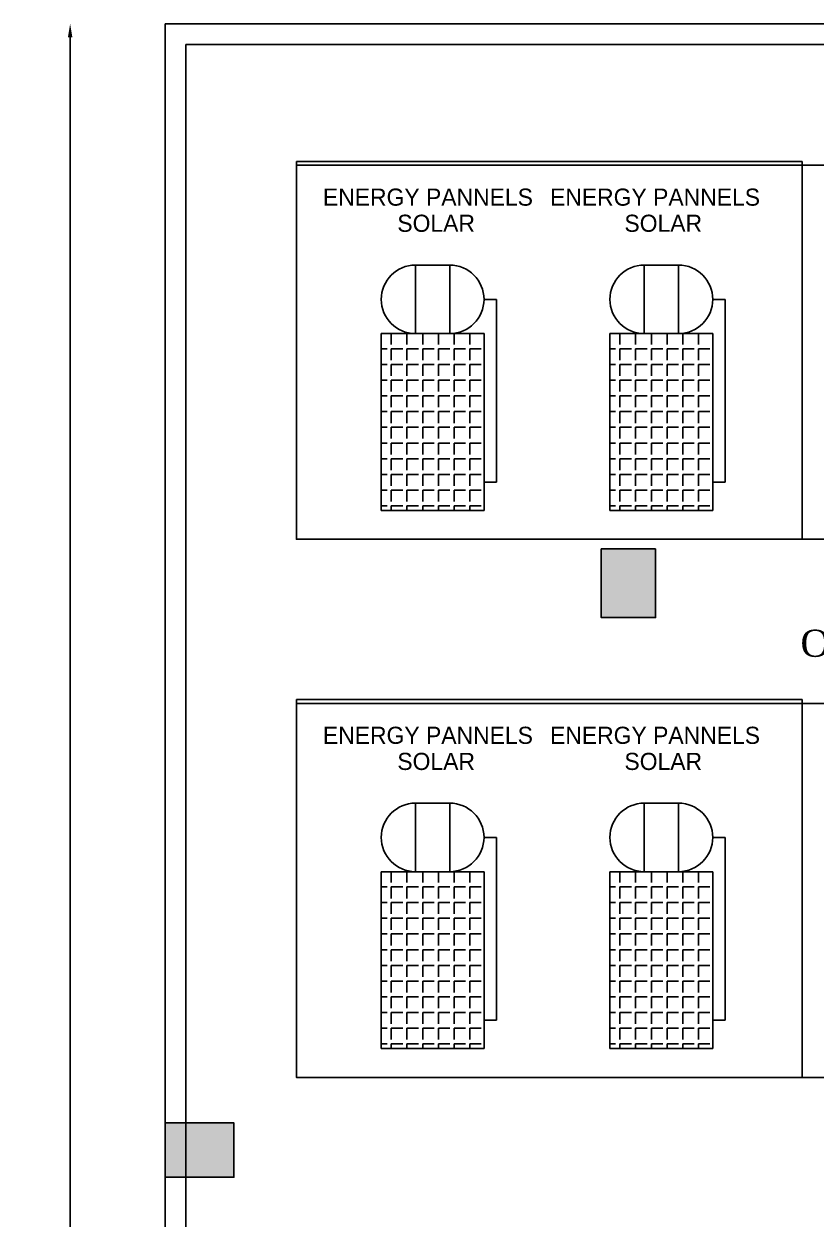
# Model space of a CAD drawing. Header units: metres. Extents: x 395 to 664, y 68 to 153.
# Drawn here: x 519.8 to 528.56, y 106.74 to 119.96 of the extents above; entities that cross this region are included whole.
import ezdxf

# ---------------------------------------------------------------- set-up
doc = ezdxf.new("R2010")
doc.units = ezdxf.units.M
doc.header["$LTSCALE"] = 25
doc.header["$MEASUREMENT"] = 0
doc.header["$PDMODE"] = 34
doc.layers.get('Defpoints').update_dxf_attribs({"color": 222})
doc.layers.add('BLK_1_FLR_3_ROOF_AREA', color=54, linetype='Continuous')
doc.layers.add('SOLAR_PANEL', color=3, linetype='Continuous')
doc.styles.get("Standard").update_dxf_attribs({"font": 'times.ttf'})
doc.styles.add('THIN', font='GOTHIC.TTF')
doc.dimstyles.get("Standard").update_dxf_attribs({"dimtxt": 0.3, "dimasz": 0.15, "dimexe": 0.18, "dimexo": 0.0625, "dimgap": 0.09, "dimtad": 0, "dimtih": 1, "dimtoh": 1, "dimzin": 0, "dimdsep": 46, "dimtxsty": 'Standard', "dimcen": 0.09, "dimse1": 1, "dimse2": 1, "dimadec": 0, "dimazin": 0, "dimtfac": 1, "dimtofl": 0, "dimtmove": 0, "dimatfit": 3, "dimfxl": 0, "dimtolj": 1, "dimtzin": 0, "dimarcsym": 0})

# ---------------------------------------------------------------- blocks, each defined once
blk = doc.blocks.new('*D68')
at = {"color": 0, "lineweight": -2, "ltscale": 0.5}
for p, q in [((520.308, 119.811), (520.308, 105.627)), ((520.308, 90.956), (520.308, 105.141))]:
    blk.add_line(p, q, dxfattribs=at)
for points in [[(520.283, 119.811), (520.333, 119.811), (520.308, 119.961)], [(520.283, 90.956), (520.333, 90.956), (520.308, 90.806)]]:
    blk.add_solid(points, dxfattribs=at)
at = {"layer": 'Defpoints', "color": 0, "lineweight": -2, "ltscale": 0.5}
for p in [(521.359, 119.961), (520.308, 90.806), (521.359, 90.806)]:
    blk.add_point(p, dxfattribs=at)
at = {"color": 0, "ltscale": 0.5, "insert": (520.308, 105.384), "char_height": 0.3, "attachment_point": 5}
blk.add_mtext('\\A1;29.15', dxfattribs=at)

msp = doc.modelspace()

# ---------------------------------------------------------------- hatches: boundary and pattern name
at = {"ltscale": 0.5}
h = msp.add_hatch(color=0, dxfattribs=at)
h.dxf.hatch_style = 1
h.paths.add_polyline_path([(526.183, 114.154), (526.183, 113.394), (526.783, 113.394), (526.783, 114.154)])
h = msp.add_hatch(color=0, dxfattribs=at)
h.dxf.hatch_style = 1
h.paths.add_polyline_path([(521.359, 107.203), (522.119, 107.203), (522.119, 107.803), (521.359, 107.803)])

# ---------------------------------------------------------------- linework, layer by layer
at = {"color": 0, "ltscale": 4}
for p, q in [((539.074, 119.732), (521.589, 119.732)), ((521.589, 119.732), (521.589, 101.466))]:
    msp.add_line(p, q, dxfattribs=at)
at = {"color": 0}
for p, q in [((524.128, 117.293), (524.507, 117.293)), ((524.128, 116.535), (524.128, 117.293)), ((524.507, 116.535), (524.507, 117.293)), ((526.658, 117.293), (527.037, 117.293)), ((526.658, 116.535), (526.658, 117.293)), ((527.037, 116.535), (527.037, 117.293)), ((525.024, 116.914), (524.886, 116.914)), ((525.024, 114.892), (525.024, 116.914)), ((527.554, 116.914), (527.416, 116.914)), ((527.554, 114.892), (527.554, 116.914)), ((524.886, 116.535), (523.75, 116.535)), ((523.75, 114.579), (523.75, 116.535)), ((524.886, 114.579), (524.886, 116.535)), ((527.416, 116.535), (526.279, 116.535)), ((526.279, 114.579), (526.279, 116.535)), ((527.416, 114.579), (527.416, 116.535)), ((524.886, 114.892), (525.024, 114.892)), ((527.416, 114.892), (527.554, 114.892)), ((523.75, 114.579), (524.886, 114.579)), ((526.279, 114.579), (527.416, 114.579)), ((524.128, 111.341), (524.507, 111.341)), ((524.128, 110.583), (524.128, 111.341)), ((524.507, 110.583), (524.507, 111.341)), ((526.658, 111.341), (527.037, 111.341)), ((526.658, 110.583), (526.658, 111.341)), ((527.037, 110.583), (527.037, 111.341)), ((525.024, 110.962), (524.886, 110.962)), ((525.024, 108.939), (525.024, 110.962)), ((527.554, 110.962), (527.416, 110.962)), ((527.554, 108.939), (527.554, 110.962)), ((524.886, 110.583), (523.75, 110.583)), ((523.75, 108.626), (523.75, 110.583)), ((524.886, 108.626), (524.886, 110.583)), ((527.416, 110.583), (526.279, 110.583)), ((526.279, 108.626), (526.279, 110.583)), ((527.416, 108.626), (527.416, 110.583)), ((524.886, 108.939), (525.024, 108.939)), ((527.416, 108.939), (527.554, 108.939)), ((523.75, 108.626), (524.886, 108.626)), ((526.279, 108.626), (527.416, 108.626))]:
    msp.add_line(p, q, dxfattribs=at)
at = {"color": 0, "linetype": 'Continuous'}
for p, q in [((523.86, 116.535), (523.86, 116.415)), ((524.034, 116.535), (524.034, 116.415)), ((524.208, 116.535), (524.208, 116.415)), ((524.381, 116.535), (524.381, 116.415)), ((524.555, 116.535), (524.555, 116.415)), ((524.729, 116.535), (524.729, 116.415)), ((526.39, 116.535), (526.39, 116.415)), ((526.563, 116.535), (526.563, 116.415)), ((526.737, 116.535), (526.737, 116.415)), ((526.911, 116.535), (526.911, 116.415)), ((527.084, 116.535), (527.084, 116.415)), ((527.258, 116.535), (527.258, 116.415)), ((523.75, 116.367), (523.813, 116.367)), ((523.86, 116.367), (523.86, 116.241)), ((523.86, 116.367), (523.987, 116.367)), ((524.034, 116.367), (524.034, 116.241)), ((524.034, 116.367), (524.16, 116.367)), ((524.208, 116.367), (524.208, 116.241)), ((524.208, 116.367), (524.334, 116.367)), ((524.381, 116.367), (524.381, 116.241)), ((524.381, 116.367), (524.508, 116.367)), ((524.555, 116.367), (524.555, 116.241)), ((524.555, 116.367), (524.681, 116.367)), ((524.729, 116.367), (524.729, 116.241)), ((524.729, 116.367), (524.855, 116.367)), ((526.279, 116.367), (526.342, 116.367)), ((526.39, 116.367), (526.39, 116.241)), ((526.39, 116.367), (526.516, 116.367)), ((526.563, 116.367), (526.563, 116.241)), ((526.563, 116.367), (526.69, 116.367)), ((526.737, 116.367), (526.737, 116.241)), ((526.737, 116.367), (526.863, 116.367)), ((526.911, 116.367), (526.911, 116.241)), ((526.911, 116.367), (527.037, 116.367)), ((527.084, 116.367), (527.084, 116.241)), ((527.084, 116.367), (527.211, 116.367)), ((527.258, 116.367), (527.258, 116.241)), ((527.258, 116.367), (527.384, 116.367)), ((523.75, 116.194), (523.813, 116.194)), ((523.86, 116.194), (523.86, 116.067)), ((523.86, 116.194), (523.987, 116.194)), ((524.034, 116.194), (524.034, 116.067)), ((524.034, 116.194), (524.16, 116.194)), ((524.208, 116.194), (524.208, 116.067)), ((524.208, 116.194), (524.334, 116.194)), ((524.381, 116.194), (524.381, 116.067)), ((524.381, 116.194), (524.508, 116.194)), ((524.555, 116.194), (524.555, 116.067)), ((524.555, 116.194), (524.681, 116.194)), ((524.729, 116.194), (524.729, 116.067)), ((524.729, 116.194), (524.855, 116.194)), ((526.279, 116.194), (526.342, 116.194)), ((526.39, 116.194), (526.39, 116.067)), ((526.39, 116.194), (526.516, 116.194)), ((526.563, 116.194), (526.563, 116.067)), ((526.563, 116.194), (526.69, 116.194)), ((526.737, 116.194), (526.737, 116.067)), ((526.737, 116.194), (526.863, 116.194)), ((526.911, 116.194), (526.911, 116.067)), ((526.911, 116.194), (527.037, 116.194)), ((527.084, 116.194), (527.084, 116.067)), ((527.084, 116.194), (527.211, 116.194)), ((527.258, 116.194), (527.258, 116.067)), ((527.258, 116.194), (527.384, 116.194)), ((523.75, 116.02), (523.813, 116.02)), ((523.86, 116.02), (523.86, 115.894)), ((523.86, 116.02), (523.987, 116.02)), ((524.034, 116.02), (524.034, 115.894)), ((524.034, 116.02), (524.16, 116.02)), ((524.208, 116.02), (524.208, 115.894)), ((524.208, 116.02), (524.334, 116.02)), ((524.381, 116.02), (524.381, 115.894)), ((524.381, 116.02), (524.508, 116.02)), ((524.555, 116.02), (524.555, 115.894)), ((524.555, 116.02), (524.681, 116.02)), ((524.729, 116.02), (524.729, 115.894)), ((524.729, 116.02), (524.855, 116.02)), ((526.279, 116.02), (526.342, 116.02)), ((526.39, 116.02), (526.39, 115.894)), ((526.39, 116.02), (526.516, 116.02)), ((526.563, 116.02), (526.563, 115.894)), ((526.563, 116.02), (526.69, 116.02)), ((526.737, 116.02), (526.737, 115.894)), ((526.737, 116.02), (526.863, 116.02)), ((526.911, 116.02), (526.911, 115.894)), ((526.911, 116.02), (527.037, 116.02)), ((527.084, 116.02), (527.084, 115.894)), ((527.084, 116.02), (527.211, 116.02)), ((527.258, 116.02), (527.258, 115.894)), ((527.258, 116.02), (527.384, 116.02)), ((523.75, 115.846), (523.813, 115.846)), ((523.86, 115.846), (523.86, 115.72)), ((523.86, 115.846), (523.987, 115.846)), ((524.034, 115.846), (524.034, 115.72)), ((524.034, 115.846), (524.16, 115.846)), ((524.208, 115.846), (524.208, 115.72)), ((524.208, 115.846), (524.334, 115.846)), ((524.381, 115.846), (524.381, 115.72)), ((524.381, 115.846), (524.508, 115.846)), ((524.555, 115.846), (524.555, 115.72)), ((524.555, 115.846), (524.681, 115.846)), ((524.729, 115.846), (524.729, 115.72)), ((524.729, 115.846), (524.855, 115.846)), ((526.279, 115.846), (526.342, 115.846)), ((526.39, 115.846), (526.39, 115.72)), ((526.39, 115.846), (526.516, 115.846)), ((526.563, 115.846), (526.563, 115.72)), ((526.563, 115.846), (526.69, 115.846)), ((526.737, 115.846), (526.737, 115.72)), ((526.737, 115.846), (526.863, 115.846)), ((526.911, 115.846), (526.911, 115.72)), ((526.911, 115.846), (527.037, 115.846)), ((527.084, 115.846), (527.084, 115.72)), ((527.084, 115.846), (527.211, 115.846)), ((527.258, 115.846), (527.258, 115.72)), ((527.258, 115.846), (527.384, 115.846)), ((523.75, 115.673), (523.813, 115.673)), ((523.86, 115.673), (523.86, 115.546)), ((523.86, 115.673), (523.987, 115.673)), ((524.034, 115.673), (524.034, 115.546)), ((524.034, 115.673), (524.16, 115.673)), ((524.208, 115.673), (524.208, 115.546)), ((524.208, 115.673), (524.334, 115.673)), ((524.381, 115.673), (524.381, 115.546)), ((524.381, 115.673), (524.508, 115.673)), ((524.555, 115.673), (524.555, 115.546)), ((524.555, 115.673), (524.681, 115.673)), ((524.729, 115.673), (524.729, 115.546)), ((524.729, 115.673), (524.855, 115.673)), ((526.279, 115.673), (526.342, 115.673)), ((526.39, 115.673), (526.39, 115.546)), ((526.39, 115.673), (526.516, 115.673)), ((526.563, 115.673), (526.563, 115.546)), ((526.563, 115.673), (526.69, 115.673)), ((526.737, 115.673), (526.737, 115.546)), ((526.737, 115.673), (526.863, 115.673)), ((526.911, 115.673), (526.911, 115.546)), ((526.911, 115.673), (527.037, 115.673)), ((527.084, 115.673), (527.084, 115.546)), ((527.084, 115.673), (527.211, 115.673)), ((527.258, 115.673), (527.258, 115.546)), ((527.258, 115.673), (527.384, 115.673)), ((523.75, 115.499), (523.813, 115.499)), ((523.86, 115.499), (523.86, 115.373)), ((523.86, 115.499), (523.987, 115.499)), ((524.034, 115.499), (524.034, 115.373)), ((524.034, 115.499), (524.16, 115.499)), ((524.208, 115.499), (524.208, 115.373)), ((524.208, 115.499), (524.334, 115.499)), ((524.381, 115.499), (524.381, 115.373)), ((524.381, 115.499), (524.508, 115.499)), ((524.555, 115.499), (524.555, 115.373)), ((524.555, 115.499), (524.681, 115.499)), ((524.729, 115.499), (524.729, 115.373)), ((524.729, 115.499), (524.855, 115.499)), ((526.279, 115.499), (526.342, 115.499)), ((526.39, 115.499), (526.39, 115.373)), ((526.39, 115.499), (526.516, 115.499)), ((526.563, 115.499), (526.563, 115.373)), ((526.563, 115.499), (526.69, 115.499)), ((526.737, 115.499), (526.737, 115.373)), ((526.737, 115.499), (526.863, 115.499)), ((526.911, 115.499), (526.911, 115.373)), ((526.911, 115.499), (527.037, 115.499)), ((527.084, 115.499), (527.084, 115.373)), ((527.084, 115.499), (527.211, 115.499)), ((527.258, 115.499), (527.258, 115.373)), ((527.258, 115.499), (527.384, 115.499)), ((523.75, 115.325), (523.813, 115.325)), ((523.86, 115.325), (523.86, 115.199)), ((523.86, 115.325), (523.987, 115.325)), ((524.034, 115.325), (524.034, 115.199)), ((524.034, 115.325), (524.16, 115.325)), ((524.208, 115.325), (524.208, 115.199)), ((524.208, 115.325), (524.334, 115.325)), ((524.381, 115.325), (524.381, 115.199)), ((524.381, 115.325), (524.508, 115.325)), ((524.555, 115.325), (524.555, 115.199)), ((524.555, 115.325), (524.681, 115.325)), ((524.729, 115.325), (524.729, 115.199)), ((524.729, 115.325), (524.855, 115.325)), ((526.279, 115.325), (526.342, 115.325)), ((526.39, 115.325), (526.39, 115.199)), ((526.39, 115.325), (526.516, 115.325)), ((526.563, 115.325), (526.563, 115.199)), ((526.563, 115.325), (526.69, 115.325)), ((526.737, 115.325), (526.737, 115.199)), ((526.737, 115.325), (526.863, 115.325)), ((526.911, 115.325), (526.911, 115.199)), ((526.911, 115.325), (527.037, 115.325)), ((527.084, 115.325), (527.084, 115.199)), ((527.084, 115.325), (527.211, 115.325)), ((527.258, 115.325), (527.258, 115.199)), ((527.258, 115.325), (527.384, 115.325)), ((523.75, 115.151), (523.813, 115.151)), ((523.86, 115.151), (523.86, 115.025)), ((523.86, 115.151), (523.987, 115.151)), ((524.034, 115.151), (524.034, 115.025)), ((524.034, 115.151), (524.16, 115.151)), ((524.208, 115.151), (524.208, 115.025)), ((524.208, 115.151), (524.334, 115.151)), ((524.381, 115.151), (524.381, 115.025)), ((524.381, 115.151), (524.508, 115.151)), ((524.555, 115.151), (524.555, 115.025)), ((524.555, 115.151), (524.681, 115.151)), ((524.729, 115.151), (524.729, 115.025)), ((524.729, 115.151), (524.855, 115.151)), ((526.279, 115.151), (526.342, 115.151)), ((526.39, 115.151), (526.39, 115.025)), ((526.39, 115.151), (526.516, 115.151)), ((526.563, 115.151), (526.563, 115.025)), ((526.563, 115.151), (526.69, 115.151)), ((526.737, 115.151), (526.737, 115.025)), ((526.737, 115.151), (526.863, 115.151)), ((526.911, 115.151), (526.911, 115.025)), ((526.911, 115.151), (527.037, 115.151)), ((527.084, 115.151), (527.084, 115.025)), ((527.084, 115.151), (527.211, 115.151)), ((527.258, 115.151), (527.258, 115.025)), ((527.258, 115.151), (527.384, 115.151)), ((523.75, 114.978), (523.813, 114.978)), ((523.86, 114.978), (523.86, 114.852)), ((523.86, 114.978), (523.987, 114.978)), ((524.034, 114.978), (524.034, 114.852)), ((524.034, 114.978), (524.16, 114.978)), ((524.208, 114.978), (524.208, 114.852)), ((524.208, 114.978), (524.334, 114.978)), ((524.381, 114.978), (524.381, 114.852)), ((524.381, 114.978), (524.508, 114.978)), ((524.555, 114.978), (524.555, 114.852)), ((524.555, 114.978), (524.681, 114.978)), ((524.729, 114.978), (524.729, 114.852)), ((524.729, 114.978), (524.855, 114.978)), ((526.279, 114.978), (526.342, 114.978)), ((526.39, 114.978), (526.39, 114.852)), ((526.39, 114.978), (526.516, 114.978)), ((526.563, 114.978), (526.563, 114.852)), ((526.563, 114.978), (526.69, 114.978)), ((526.737, 114.978), (526.737, 114.852)), ((526.737, 114.978), (526.863, 114.978)), ((526.911, 114.978), (526.911, 114.852)), ((526.911, 114.978), (527.037, 114.978)), ((527.084, 114.978), (527.084, 114.852)), ((527.084, 114.978), (527.211, 114.978)), ((527.258, 114.978), (527.258, 114.852)), ((527.258, 114.978), (527.384, 114.978)), ((523.75, 114.804), (523.813, 114.804)), ((523.86, 114.804), (523.86, 114.678)), ((523.86, 114.804), (523.987, 114.804)), ((524.034, 114.804), (524.034, 114.678)), ((524.034, 114.804), (524.16, 114.804)), ((524.208, 114.804), (524.208, 114.678)), ((524.208, 114.804), (524.334, 114.804)), ((524.381, 114.804), (524.381, 114.678)), ((524.381, 114.804), (524.508, 114.804)), ((524.555, 114.804), (524.555, 114.678)), ((524.555, 114.804), (524.681, 114.804)), ((524.729, 114.804), (524.729, 114.678)), ((524.729, 114.804), (524.855, 114.804)), ((526.279, 114.804), (526.342, 114.804)), ((526.39, 114.804), (526.39, 114.678)), ((526.39, 114.804), (526.516, 114.804)), ((526.563, 114.804), (526.563, 114.678)), ((526.563, 114.804), (526.69, 114.804)), ((526.737, 114.804), (526.737, 114.678)), ((526.737, 114.804), (526.863, 114.804)), ((526.911, 114.804), (526.911, 114.678)), ((526.911, 114.804), (527.037, 114.804)), ((527.084, 114.804), (527.084, 114.678)), ((527.084, 114.804), (527.211, 114.804)), ((527.258, 114.804), (527.258, 114.678)), ((527.258, 114.804), (527.384, 114.804)), ((523.75, 114.63), (523.813, 114.63)), ((523.86, 114.63), (523.86, 114.579)), ((523.86, 114.63), (523.987, 114.63)), ((524.034, 114.63), (524.034, 114.579)), ((524.034, 114.63), (524.16, 114.63)), ((524.208, 114.63), (524.208, 114.579)), ((524.208, 114.63), (524.334, 114.63)), ((524.381, 114.63), (524.381, 114.579)), ((524.381, 114.63), (524.508, 114.63)), ((524.555, 114.63), (524.555, 114.579)), ((524.555, 114.63), (524.681, 114.63)), ((524.729, 114.63), (524.729, 114.579)), ((524.729, 114.63), (524.855, 114.63)), ((526.279, 114.63), (526.342, 114.63)), ((526.39, 114.63), (526.39, 114.579)), ((526.39, 114.63), (526.516, 114.63)), ((526.563, 114.63), (526.563, 114.579)), ((526.563, 114.63), (526.69, 114.63)), ((526.737, 114.63), (526.737, 114.579)), ((526.737, 114.63), (526.863, 114.63)), ((526.911, 114.63), (526.911, 114.579)), ((526.911, 114.63), (527.037, 114.63)), ((527.084, 114.63), (527.084, 114.579)), ((527.084, 114.63), (527.211, 114.63)), ((527.258, 114.63), (527.258, 114.579)), ((527.258, 114.63), (527.384, 114.63)), ((523.86, 110.583), (523.86, 110.462)), ((524.034, 110.583), (524.034, 110.462)), ((524.208, 110.583), (524.208, 110.462)), ((524.381, 110.583), (524.381, 110.462)), ((524.555, 110.583), (524.555, 110.462)), ((524.729, 110.583), (524.729, 110.462)), ((526.39, 110.583), (526.39, 110.462)), ((526.563, 110.583), (526.563, 110.462)), ((526.737, 110.583), (526.737, 110.462)), ((526.911, 110.583), (526.911, 110.462)), ((527.084, 110.583), (527.084, 110.462)), ((527.258, 110.583), (527.258, 110.462)), ((523.75, 110.415), (523.813, 110.415)), ((523.86, 110.415), (523.86, 110.288)), ((523.86, 110.415), (523.987, 110.415)), ((524.034, 110.415), (524.034, 110.288)), ((524.034, 110.415), (524.16, 110.415)), ((524.208, 110.415), (524.208, 110.288)), ((524.208, 110.415), (524.334, 110.415)), ((524.381, 110.415), (524.381, 110.288)), ((524.381, 110.415), (524.508, 110.415)), ((524.555, 110.415), (524.555, 110.288)), ((524.555, 110.415), (524.681, 110.415)), ((524.729, 110.415), (524.729, 110.288)), ((524.729, 110.415), (524.855, 110.415)), ((526.279, 110.415), (526.342, 110.415)), ((526.39, 110.415), (526.39, 110.288)), ((526.39, 110.415), (526.516, 110.415)), ((526.563, 110.415), (526.563, 110.288)), ((526.563, 110.415), (526.69, 110.415)), ((526.737, 110.415), (526.737, 110.288)), ((526.737, 110.415), (526.863, 110.415)), ((526.911, 110.415), (526.911, 110.288)), ((526.911, 110.415), (527.037, 110.415)), ((527.084, 110.415), (527.084, 110.288)), ((527.084, 110.415), (527.211, 110.415)), ((527.258, 110.415), (527.258, 110.288)), ((527.258, 110.415), (527.384, 110.415)), ((523.75, 110.241), (523.813, 110.241)), ((523.86, 110.241), (523.86, 110.115)), ((523.86, 110.241), (523.987, 110.241)), ((524.034, 110.241), (524.034, 110.115)), ((524.034, 110.241), (524.16, 110.241)), ((524.208, 110.241), (524.208, 110.115)), ((524.208, 110.241), (524.334, 110.241)), ((524.381, 110.241), (524.381, 110.115)), ((524.381, 110.241), (524.508, 110.241)), ((524.555, 110.241), (524.555, 110.115)), ((524.555, 110.241), (524.681, 110.241)), ((524.729, 110.241), (524.729, 110.115)), ((524.729, 110.241), (524.855, 110.241)), ((526.279, 110.241), (526.342, 110.241)), ((526.39, 110.241), (526.39, 110.115)), ((526.39, 110.241), (526.516, 110.241)), ((526.563, 110.241), (526.563, 110.115)), ((526.563, 110.241), (526.69, 110.241)), ((526.737, 110.241), (526.737, 110.115)), ((526.737, 110.241), (526.863, 110.241)), ((526.911, 110.241), (526.911, 110.115)), ((526.911, 110.241), (527.037, 110.241)), ((527.084, 110.241), (527.084, 110.115)), ((527.084, 110.241), (527.211, 110.241)), ((527.258, 110.241), (527.258, 110.115)), ((527.258, 110.241), (527.384, 110.241)), ((523.75, 110.067), (523.813, 110.067)), ((523.86, 110.067), (523.86, 109.941)), ((523.86, 110.067), (523.987, 110.067)), ((524.034, 110.067), (524.034, 109.941)), ((524.034, 110.067), (524.16, 110.067)), ((524.208, 110.067), (524.208, 109.941)), ((524.208, 110.067), (524.334, 110.067)), ((524.381, 110.067), (524.381, 109.941)), ((524.381, 110.067), (524.508, 110.067)), ((524.555, 110.067), (524.555, 109.941)), ((524.555, 110.067), (524.681, 110.067)), ((524.729, 110.067), (524.729, 109.941)), ((524.729, 110.067), (524.855, 110.067)), ((526.279, 110.067), (526.342, 110.067)), ((526.39, 110.067), (526.39, 109.941)), ((526.39, 110.067), (526.516, 110.067)), ((526.563, 110.067), (526.563, 109.941)), ((526.563, 110.067), (526.69, 110.067)), ((526.737, 110.067), (526.737, 109.941)), ((526.737, 110.067), (526.863, 110.067)), ((526.911, 110.067), (526.911, 109.941)), ((526.911, 110.067), (527.037, 110.067)), ((527.084, 110.067), (527.084, 109.941)), ((527.084, 110.067), (527.211, 110.067)), ((527.258, 110.067), (527.258, 109.941)), ((527.258, 110.067), (527.384, 110.067)), ((523.75, 109.894), (523.813, 109.894)), ((523.86, 109.894), (523.86, 109.767)), ((523.86, 109.894), (523.987, 109.894)), ((524.034, 109.894), (524.034, 109.767)), ((524.034, 109.894), (524.16, 109.894)), ((524.208, 109.894), (524.208, 109.767)), ((524.208, 109.894), (524.334, 109.894)), ((524.381, 109.894), (524.381, 109.767)), ((524.381, 109.894), (524.508, 109.894)), ((524.555, 109.894), (524.555, 109.767)), ((524.555, 109.894), (524.681, 109.894)), ((524.729, 109.894), (524.729, 109.767)), ((524.729, 109.894), (524.855, 109.894)), ((526.279, 109.894), (526.342, 109.894)), ((526.39, 109.894), (526.39, 109.767)), ((526.39, 109.894), (526.516, 109.894)), ((526.563, 109.894), (526.563, 109.767)), ((526.563, 109.894), (526.69, 109.894)), ((526.737, 109.894), (526.737, 109.767)), ((526.737, 109.894), (526.863, 109.894)), ((526.911, 109.894), (526.911, 109.767)), ((526.911, 109.894), (527.037, 109.894)), ((527.084, 109.894), (527.084, 109.767)), ((527.084, 109.894), (527.211, 109.894)), ((527.258, 109.894), (527.258, 109.767)), ((527.258, 109.894), (527.384, 109.894)), ((523.75, 109.72), (523.813, 109.72)), ((523.86, 109.72), (523.86, 109.594)), ((523.86, 109.72), (523.987, 109.72)), ((524.034, 109.72), (524.034, 109.594)), ((524.034, 109.72), (524.16, 109.72)), ((524.208, 109.72), (524.208, 109.594)), ((524.208, 109.72), (524.334, 109.72)), ((524.381, 109.72), (524.381, 109.594)), ((524.381, 109.72), (524.508, 109.72)), ((524.555, 109.72), (524.555, 109.594)), ((524.555, 109.72), (524.681, 109.72)), ((524.729, 109.72), (524.729, 109.594)), ((524.729, 109.72), (524.855, 109.72)), ((526.279, 109.72), (526.342, 109.72)), ((526.39, 109.72), (526.39, 109.594)), ((526.39, 109.72), (526.516, 109.72)), ((526.563, 109.72), (526.563, 109.594)), ((526.563, 109.72), (526.69, 109.72)), ((526.737, 109.72), (526.737, 109.594)), ((526.737, 109.72), (526.863, 109.72)), ((526.911, 109.72), (526.911, 109.594)), ((526.911, 109.72), (527.037, 109.72)), ((527.084, 109.72), (527.084, 109.594)), ((527.084, 109.72), (527.211, 109.72)), ((527.258, 109.72), (527.258, 109.594)), ((527.258, 109.72), (527.384, 109.72)), ((523.75, 109.546), (523.813, 109.546)), ((523.86, 109.546), (523.86, 109.42)), ((523.86, 109.546), (523.987, 109.546)), ((524.034, 109.546), (524.034, 109.42)), ((524.034, 109.546), (524.16, 109.546)), ((524.208, 109.546), (524.208, 109.42)), ((524.208, 109.546), (524.334, 109.546)), ((524.381, 109.546), (524.381, 109.42)), ((524.381, 109.546), (524.508, 109.546)), ((524.555, 109.546), (524.555, 109.42)), ((524.555, 109.546), (524.681, 109.546)), ((524.729, 109.546), (524.729, 109.42)), ((524.729, 109.546), (524.855, 109.546)), ((526.279, 109.546), (526.342, 109.546)), ((526.39, 109.546), (526.39, 109.42)), ((526.39, 109.546), (526.516, 109.546)), ((526.563, 109.546), (526.563, 109.42)), ((526.563, 109.546), (526.69, 109.546)), ((526.737, 109.546), (526.737, 109.42)), ((526.737, 109.546), (526.863, 109.546)), ((526.911, 109.546), (526.911, 109.42)), ((526.911, 109.546), (527.037, 109.546)), ((527.084, 109.546), (527.084, 109.42)), ((527.084, 109.546), (527.211, 109.546)), ((527.258, 109.546), (527.258, 109.42)), ((527.258, 109.546), (527.384, 109.546)), ((523.75, 109.373), (523.813, 109.373)), ((523.86, 109.373), (523.86, 109.246)), ((523.86, 109.373), (523.987, 109.373)), ((524.034, 109.373), (524.034, 109.246)), ((524.034, 109.373), (524.16, 109.373)), ((524.208, 109.373), (524.208, 109.246)), ((524.208, 109.373), (524.334, 109.373)), ((524.381, 109.373), (524.381, 109.246)), ((524.381, 109.373), (524.508, 109.373)), ((524.555, 109.373), (524.555, 109.246)), ((524.555, 109.373), (524.681, 109.373)), ((524.729, 109.373), (524.729, 109.246)), ((524.729, 109.373), (524.855, 109.373)), ((526.279, 109.373), (526.342, 109.373)), ((526.39, 109.373), (526.39, 109.246)), ((526.39, 109.373), (526.516, 109.373)), ((526.563, 109.373), (526.563, 109.246)), ((526.563, 109.373), (526.69, 109.373)), ((526.737, 109.373), (526.737, 109.246)), ((526.737, 109.373), (526.863, 109.373)), ((526.911, 109.373), (526.911, 109.246)), ((526.911, 109.373), (527.037, 109.373)), ((527.084, 109.373), (527.084, 109.246)), ((527.084, 109.373), (527.211, 109.373)), ((527.258, 109.373), (527.258, 109.246)), ((527.258, 109.373), (527.384, 109.373)), ((523.75, 109.199), (523.813, 109.199)), ((523.86, 109.199), (523.86, 109.073)), ((523.86, 109.199), (523.987, 109.199)), ((524.034, 109.199), (524.034, 109.073)), ((524.034, 109.199), (524.16, 109.199)), ((524.208, 109.199), (524.208, 109.073)), ((524.208, 109.199), (524.334, 109.199)), ((524.381, 109.199), (524.381, 109.073)), ((524.381, 109.199), (524.508, 109.199)), ((524.555, 109.199), (524.555, 109.073)), ((524.555, 109.199), (524.681, 109.199)), ((524.729, 109.199), (524.729, 109.073)), ((524.729, 109.199), (524.855, 109.199)), ((526.279, 109.199), (526.342, 109.199)), ((526.39, 109.199), (526.39, 109.073)), ((526.39, 109.199), (526.516, 109.199)), ((526.563, 109.199), (526.563, 109.073)), ((526.563, 109.199), (526.69, 109.199)), ((526.737, 109.199), (526.737, 109.073)), ((526.737, 109.199), (526.863, 109.199)), ((526.911, 109.199), (526.911, 109.073)), ((526.911, 109.199), (527.037, 109.199)), ((527.084, 109.199), (527.084, 109.073)), ((527.084, 109.199), (527.211, 109.199)), ((527.258, 109.199), (527.258, 109.073)), ((527.258, 109.199), (527.384, 109.199)), ((523.75, 109.025), (523.813, 109.025)), ((523.86, 109.025), (523.86, 108.899)), ((523.86, 109.025), (523.987, 109.025)), ((524.034, 109.025), (524.034, 108.899)), ((524.034, 109.025), (524.16, 109.025)), ((524.208, 109.025), (524.208, 108.899)), ((524.208, 109.025), (524.334, 109.025)), ((524.381, 109.025), (524.381, 108.899)), ((524.381, 109.025), (524.508, 109.025)), ((524.555, 109.025), (524.555, 108.899)), ((524.555, 109.025), (524.681, 109.025)), ((524.729, 109.025), (524.729, 108.899)), ((524.729, 109.025), (524.855, 109.025)), ((526.279, 109.025), (526.342, 109.025)), ((526.39, 109.025), (526.39, 108.899)), ((526.39, 109.025), (526.516, 109.025)), ((526.563, 109.025), (526.563, 108.899)), ((526.563, 109.025), (526.69, 109.025)), ((526.737, 109.025), (526.737, 108.899)), ((526.737, 109.025), (526.863, 109.025)), ((526.911, 109.025), (526.911, 108.899)), ((526.911, 109.025), (527.037, 109.025)), ((527.084, 109.025), (527.084, 108.899)), ((527.084, 109.025), (527.211, 109.025)), ((527.258, 109.025), (527.258, 108.899)), ((527.258, 109.025), (527.384, 109.025)), ((523.75, 108.851), (523.813, 108.851)), ((523.86, 108.851), (523.86, 108.725)), ((523.86, 108.851), (523.987, 108.851)), ((524.034, 108.851), (524.034, 108.725)), ((524.034, 108.851), (524.16, 108.851)), ((524.208, 108.851), (524.208, 108.725)), ((524.208, 108.851), (524.334, 108.851)), ((524.381, 108.851), (524.381, 108.725)), ((524.381, 108.851), (524.508, 108.851)), ((524.555, 108.851), (524.555, 108.725)), ((524.555, 108.851), (524.681, 108.851)), ((524.729, 108.851), (524.729, 108.725)), ((524.729, 108.851), (524.855, 108.851)), ((526.279, 108.851), (526.342, 108.851)), ((526.39, 108.851), (526.39, 108.725)), ((526.39, 108.851), (526.516, 108.851)), ((526.563, 108.851), (526.563, 108.725)), ((526.563, 108.851), (526.69, 108.851)), ((526.737, 108.851), (526.737, 108.725)), ((526.737, 108.851), (526.863, 108.851)), ((526.911, 108.851), (526.911, 108.725)), ((526.911, 108.851), (527.037, 108.851)), ((527.084, 108.851), (527.084, 108.725)), ((527.084, 108.851), (527.211, 108.851)), ((527.258, 108.851), (527.258, 108.725)), ((527.258, 108.851), (527.384, 108.851)), ((523.75, 108.678), (523.813, 108.678)), ((523.86, 108.678), (523.86, 108.626)), ((523.86, 108.678), (523.987, 108.678)), ((524.034, 108.678), (524.034, 108.626)), ((524.034, 108.678), (524.16, 108.678)), ((524.208, 108.678), (524.208, 108.626)), ((524.208, 108.678), (524.334, 108.678)), ((524.381, 108.678), (524.381, 108.626)), ((524.381, 108.678), (524.508, 108.678)), ((524.555, 108.678), (524.555, 108.626)), ((524.555, 108.678), (524.681, 108.678)), ((524.729, 108.678), (524.729, 108.626)), ((524.729, 108.678), (524.855, 108.678)), ((526.279, 108.678), (526.342, 108.678)), ((526.39, 108.678), (526.39, 108.626)), ((526.39, 108.678), (526.516, 108.678)), ((526.563, 108.678), (526.563, 108.626)), ((526.563, 108.678), (526.69, 108.678)), ((526.737, 108.678), (526.737, 108.626)), ((526.737, 108.678), (526.863, 108.678)), ((526.911, 108.678), (526.911, 108.626)), ((526.911, 108.678), (527.037, 108.678)), ((527.084, 108.678), (527.084, 108.626)), ((527.084, 108.678), (527.211, 108.678)), ((527.258, 108.678), (527.258, 108.626)), ((527.258, 108.678), (527.384, 108.678))]:
    msp.add_line(p, q, dxfattribs=at)
at = {"color": 0, "ltscale": 4}
msp.add_lwpolyline([(540.71, 119.961), (521.359, 119.961), (521.359, 90.806)], dxfattribs=at)
at = {"color": 0, "ltscale": 25}
for points in [[(522.81, 118.438), (528.405, 118.438), (528.405, 114.26), (522.81, 114.26)], [(522.81, 112.486), (528.405, 112.486), (528.405, 108.307), (522.81, 108.307)]]:
    msp.add_lwpolyline(points, close=True, dxfattribs=at)
at = {"color": 0, "ltscale": 0.5}
for points in [[(526.783, 114.154), (526.783, 113.394), (526.183, 113.394), (526.183, 114.154)], [(521.359, 107.803), (522.119, 107.803), (522.119, 107.203), (521.359, 107.203)]]:
    msp.add_lwpolyline(points, close=True, dxfattribs=at)
at = {"color": 0}
for centre, start, end in [((524.128, 116.914), 90, 270), ((524.507, 116.914), 270, 90), ((526.658, 116.914), 90, 270), ((527.037, 116.914), 270, 90), ((524.128, 110.962), 90, 270), ((524.507, 110.962), 270, 90), ((526.658, 110.962), 90, 270), ((527.037, 110.962), 270, 90)]:
    msp.add_arc(centre, 0.379, start, end, dxfattribs=at)
at = {"layer": 'BLK_1_FLR_3_ROOF_AREA'}
msp.add_lwpolyline([(521.358, 119.961), (540.71, 119.961), (540.71, 101.466), (521.358, 101.466)], close=True, dxfattribs=at)
at = {"layer": 'SOLAR_PANEL', "color": 3}
for points in [[(522.81, 118.397), (522.81, 114.26), (535.257, 114.26), (535.257, 118.397)], [(522.81, 112.444), (522.81, 108.307), (535.382, 108.307), (535.382, 112.444)]]:
    msp.add_lwpolyline(points, close=True, dxfattribs=at)

# ---------------------------------------------------------------- texts
at = {"color": 0, "style": 'THIN'}
for s, height, p in [('ENERGY PANNELS', 0.18946, (523.104, 117.95)), ('ENERGY PANNELS', 0.18946, (525.616, 117.95)), ('SOLAR ', 0.1895, (523.927, 117.661)), ('SOLAR ', 0.1895, (526.439, 117.661)), ('ENERGY PANNELS', 0.18946, (523.104, 111.997)), ('ENERGY PANNELS', 0.18946, (525.616, 111.997)), ('SOLAR ', 0.1895, (523.927, 111.708)), ('SOLAR ', 0.1895, (526.439, 111.708))]:
    msp.add_text(s, height=height, dxfattribs=at).set_placement(p)
at = {"color": 0}
msp.add_text('OPEN TERRACE', height=0.3, dxfattribs=at).set_placement((528.386, 112.96))

# ---------------------------------------------------------------- dimensions: what is measured, and where the dimension line sits
at = {"color": 0, "ltscale": 0.5}
dim = msp.add_aligned_dim(p1=(521.359, 119.961), p2=(521.359, 90.8063), distance=-1.0514, dimstyle='Standard', dxfattribs=at)
dim.commit()
dim.dimension.update_dxf_attribs({"geometry": '*D68', "text_midpoint": (520.3076, 105.3836)})

doc.saveas('drawing.dxf')
